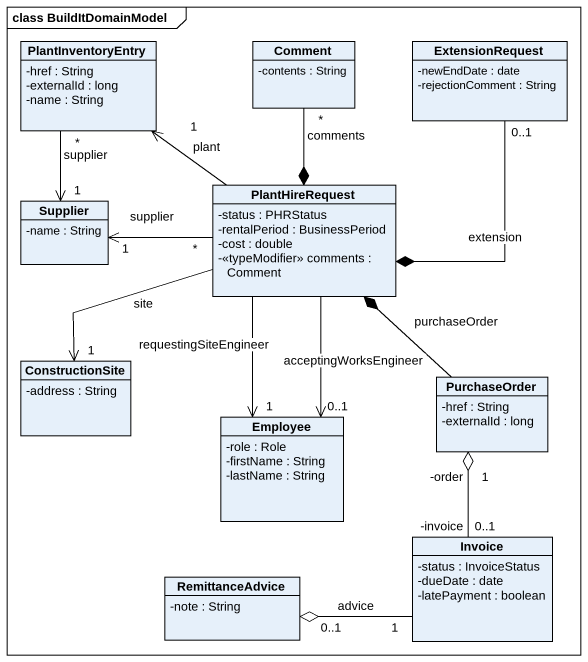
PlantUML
@startuml
mainframe class BuildItDomainModel
hide circle
hide empty members
skinparam classAttributeIconSize 0
class PlantInventoryEntry {
  -href : String
  -externalId : long
  -name : String
}
class Comment {
  -contents : String
}
class ExtensionRequest {
  -newEndDate : date
  -rejectionComment : String
}
class Supplier {
  -name : String
}
class PlantHireRequest {
  -status : PHRStatus
  -rentalPeriod : BusinessPeriod
  -cost : double
  -<<typeModifier>> comments : Comment
}
class ConstructionSite {
  -address : String
}
class PurchaseOrder {
  -href : String
  -externalId : long
}
class Employee {
  -role : Role
  -firstName : String
  -lastName : String
}
class Invoice {
  -status : InvoiceStatus
  -dueDate : date
  -latePayment : boolean
}
class RemittanceAdvice {
  -note : String
}
PlantInventoryEntry "*" --> "1" Supplier : supplier
PlantHireRequest -up-> "1" PlantInventoryEntry : plant
PlantHireRequest *-up- "*" Comment : comments
PlantHireRequest *-up- "0..1" ExtensionRequest : extension
PlantHireRequest "*" -left-> "1" Supplier : supplier
PlantHireRequest --> "1" ConstructionSite : site
PlantHireRequest *-- PurchaseOrder : purchaseOrder
PlantHireRequest --> "1" Employee : requestingSiteEngineer
PlantHireRequest --> "0..1" Employee : acceptingWorksEngineer
PurchaseOrder "1\n-order" o-- "0..1\n-invoice" Invoice
RemittanceAdvice "0..1" o-right- "1" Invoice : advice
@enduml
